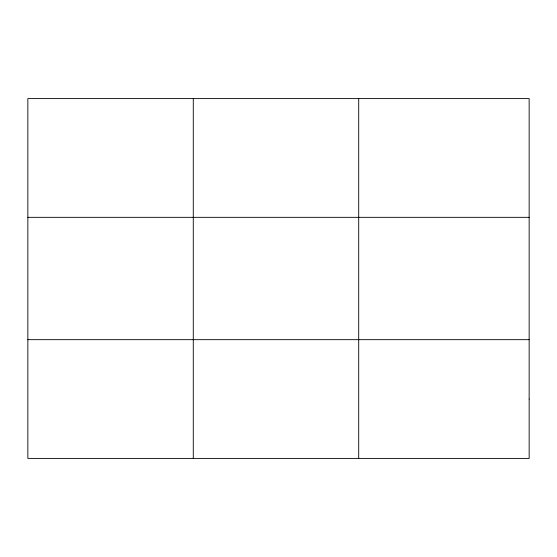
<?xml version="1.0" encoding="UTF-8"?>
<svg xmlns="http://www.w3.org/2000/svg" width="557" height="557" viewBox="0 0 557 557"><rect width="100%" height="100%" fill="white"/><g stroke="black" fill="none" stroke-linecap="round" stroke-linejoin="round"><path stroke-width="0.84" d="M193.279 458.404L193.279 98.596M358.708 458.404L358.708 98.596M27.85 217.334L529.15 217.334M27.85 339.666L529.15 339.666M529.15 399.035L529.15 458.404L27.85 458.404L27.85 98.596L529.15 98.596L529.15 399.035"/></g></svg>
